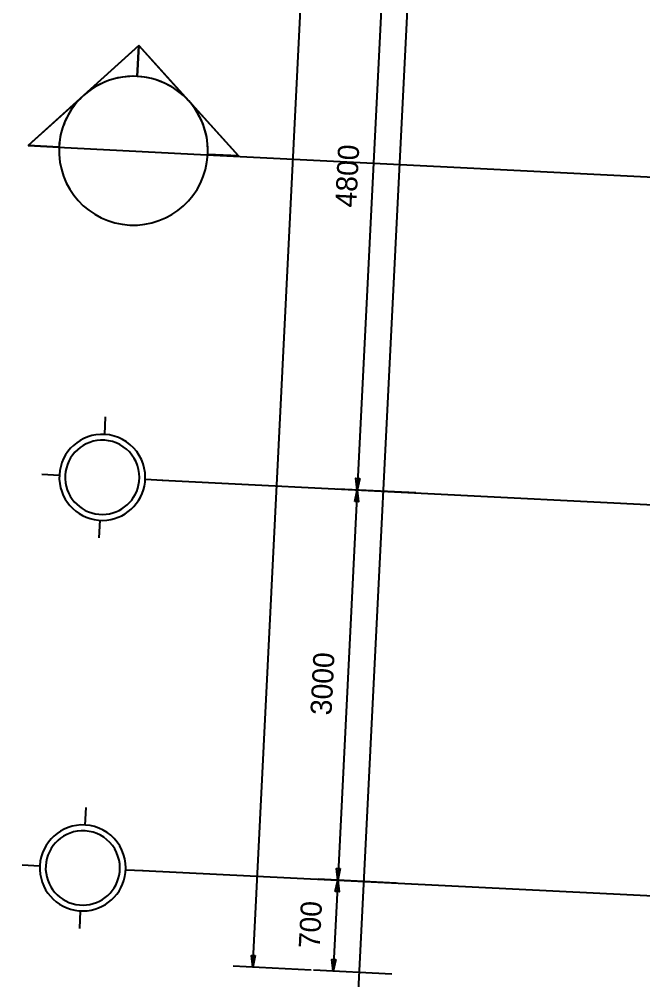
# Model space of a CAD drawing. Extents: x 549999 to 550212, y 1838161 to 1838467.
# Drawn here: x 550110.16 to 550114.96, y 1838343.86 to 1838351.25 of the extents above; entities that cross this region are included whole.
import ezdxf

# ---------------------------------------------------------------- set-up
doc = ezdxf.new("R2010")
doc.units = 0
for name, color, linetype in [('Level 17', 7, 'Continuous'), ('Level 18', 7, 'Continuous'), ('Level 19', 7, 'Continuous'), ('Level 20', 7, 'Continuous'), ('Level 36', 7, 'Continuous')]:
    doc.layers.add(name, color=color, linetype=linetype)

# ---------------------------------------------------------------- blocks, each defined once
blk = doc.blocks.new('GRID_2')
at = {"layer": 'Level 19'}
for p, q in [((0, 0.5169), (0, 0.3669)), ((-0.5169, 0), (-0.3669, 0)), ((0.5169, 0), (0.3669, 0)), ((0, -0.5169), (0, -0.3669))]:
    blk.add_line(p, q, dxfattribs=at)
for radius, start, end in [(0.3669, 86.59057, 185.41735), (0.3669, 3.40943, 86.59057), (0.3169, 86.59057, 185.41735), (0.3169, 3.40943, 86.59057), (0.3169, 275.41735, 3.40943), (0.3669, 275.41735, 3.40943), (0.3669, 185.41735, 275.41735), (0.3169, 185.41735, 275.41735)]:
    blk.add_arc((0, 0), radius, start, end, dxfattribs=at)
blk = doc.blocks.new('SECTI2')
at = {"layer": 'Level 17'}
for p, q in [((-0.635, 0.898), (-1.533, 0)), ((-1.084, 0.449), (-0.635, 0.898)), ((-0.635, 0.898), (-1.084, 0.449)), ((-0.635, 0.898), (0.263, 0)), ((-0.635, 0.898), (-0.635, 0.635)), ((-0.635, 0.635), (-0.635, 0.898)), ((-0.635, 0.635), (-0.635, 0.898)), ((-0.635, 0.898), (-0.186, 0.449)), ((-0.186, 0.449), (-0.635, 0.898)), ((-0.635, 0.898), (-0.635, 0.635)), ((-1.533, 0), (-1.1069, 0.4261)), ((-1.1069, 0.4261), (-1.533, 0)), ((-0.1631, 0.4261), (0.263, 0)), ((0.263, 0), (-0.1631, 0.4261)), ((-1.27, 0), (-1.533, 0)), ((-1.2708, 0), (-1.533, 0)), ((-1.533, 0), (-1.2708, 0)), ((0, 0), (0.263, 0)), ((0.263, 0), (0.0008, 0)), ((0.0008, 0), (0.263, 0))]:
    blk.add_line(p, q, dxfattribs=at)
for radius, start, end in [(0.635, 0, 180), (0.635, 90, 135), (0.635, 90, 135), (0.635, 45, 90), (0.635, 45, 90), (0.6358, 137.9216, 180), (0.6358, 137.9216, 180), (0.6358, 0, 42.0784), (0.6358, 0, 42.0784), (0.635, 180, 0)]:
    blk.add_arc((-0.635, 0), radius, start, end, dxfattribs=at)

msp = doc.modelspace()

# ---------------------------------------------------------------- linework, layer by layer
at = {"layer": 'Level 17'}
msp.add_line((550110.4618, 1838350.265), (550111.6034, 1838350.2079), dxfattribs=at)
at = {"layer": 'Level 18'}
for p, q in [((550113.7368, 1838363.2316), (550112.6759, 1838342.0101)), ((550111.2586, 1838347.7075), (550125.3316, 1838347.004)), ((550111.1088, 1838344.7113), (550140.2422, 1838343.2548))]:
    msp.add_line(p, q, dxfattribs=at)
at = {"layer": 'Level 20'}
for p, q in [((550111.9552, 1838343.9681), (550112.8289, 1838361.4463)), ((550112.9975, 1838352.4266), (550112.7578, 1838347.6326)), ((550113.2072, 1838347.6101), (550112.608, 1838347.6401)), ((550113.2072, 1838347.6101), (550112.608, 1838347.6401)), ((550112.7578, 1838347.6326), (550112.608, 1838344.6363)), ((550113.0574, 1838344.6139), (550112.4582, 1838344.6438)), ((550113.0574, 1838344.6139), (550112.4582, 1838344.6438)), ((550112.608, 1838344.6363), (550112.5731, 1838343.9372)), ((550112.4045, 1838343.9456), (550111.8053, 1838343.9756)), ((550113.0225, 1838343.9147), (550112.4233, 1838343.9447))]:
    msp.add_line(p, q, dxfattribs=at)
for points in [[(550112.7772, 1838347.721), (550112.7578, 1838347.6326), (550112.7474, 1838347.7225)], [(550112.7385, 1838347.5441), (550112.7578, 1838347.6326), (550112.7682, 1838347.5427)], [(550112.6274, 1838344.7248), (550112.608, 1838344.6363), (550112.5976, 1838344.7263)], [(550112.5887, 1838344.5479), (550112.608, 1838344.6363), (550112.6185, 1838344.5464)], [(550111.9745, 1838344.0565), (550111.9552, 1838343.9681), (550111.9448, 1838344.058)], [(550112.5924, 1838344.0256), (550112.5731, 1838343.9372), (550112.5627, 1838344.0271)]]:
    msp.add_lwpolyline(points, close=True, dxfattribs=at)
at = {"layer": 'Level 36'}
msp.add_line((550111.6034, 1838350.2079), (550140.6448, 1838348.756), dxfattribs=at)

# ---------------------------------------------------------------- block references
at = {"layer": 'Level 17', "xscale": 0.9000000000000004, "yscale": 0.9, "rotation": -2.8619937920406366}
msp.add_blockref('SECTI2', (550111.61, 1838350.21), dxfattribs=at)
at = {"layer": 'Level 19', "xscale": 0.9000000000000004, "yscale": 0.9000000000000002, "rotation": -92.86199379204065}
for p in [(550110.8, 1838347.73), (550110.65, 1838344.73)]:
    msp.add_blockref('GRID_2', p, dxfattribs=at)

# ---------------------------------------------------------------- texts
at = {"layer": 'Level 20'}
for s, p in [('4800', (550112.75, 1838349.8)), ('3000', (550112.56, 1838345.9)), ('700', (550112.47, 1838344.11))]:
    msp.add_text(s, height=0.16224, rotation=87.13801, dxfattribs=at).set_placement(p)

doc.saveas('drawing.dxf')
